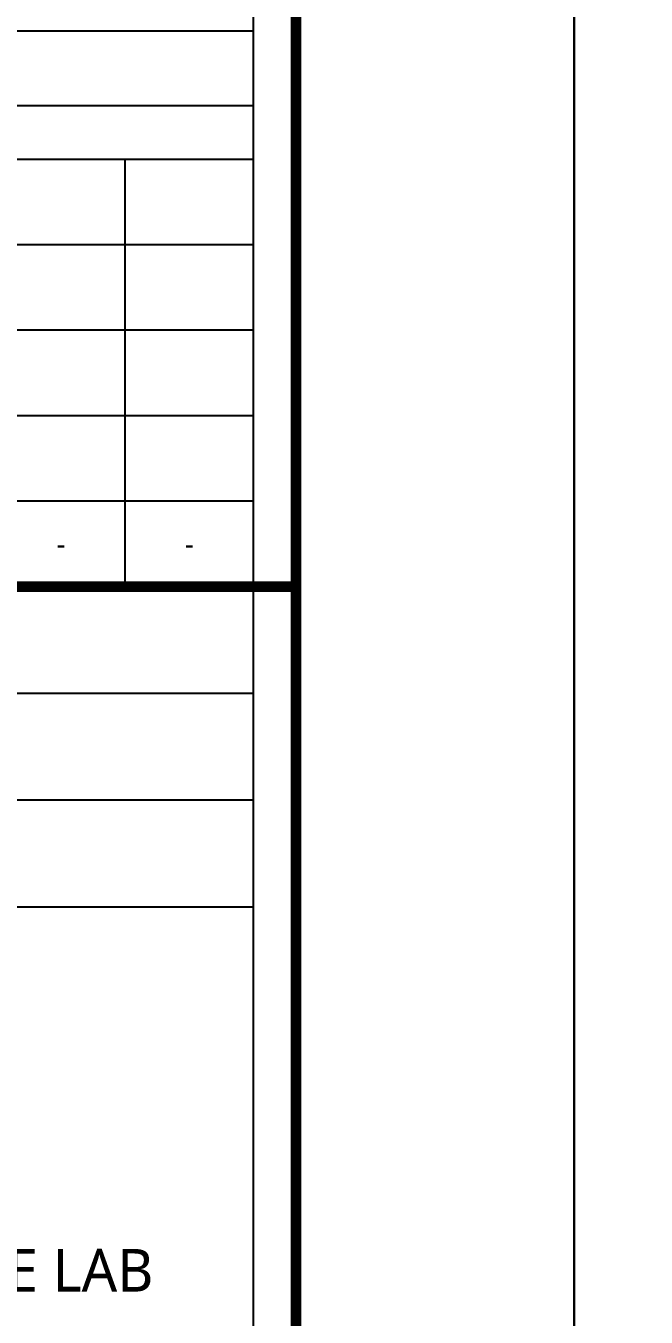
# Model space of a CAD drawing. Header units: millimetres. Extents: x 2135 to 254135, y 1035 to 90135.
# Drawn here: x 167570 to 170472, y 65666 to 71710 of the extents above; entities that cross this region are included whole.
import ezdxf
from ezdxf.enums import TextEntityAlignment as Align

# ---------------------------------------------------------------- set-up
doc = ezdxf.new("R2010")
doc.units = ezdxf.units.MM
for name, color, linetype in [('form_TED.A', 40, 'Continuous'), ('TEXT1_TED.A', 2, 'Continuous'), ('TEXT2_TED.A', 3, 'Continuous'), ('WA2(가벽)_TED.A', 7, 'Continuous')]:
    doc.layers.add(name, color=color, linetype=linetype)
doc.styles.add('맑은고딕', font='malgun.ttf')

# ---------------------------------------------------------------- blocks, each defined once
blk = doc.blocks.new('FORM_TED.A')
at = {"layer": 'form_TED.A', "color": 253, "ltscale": 30}
for p, q in [((405, 8.5), (405, 258.5)), ((405, 112.5), (362, 112.5)), ((405, 109), (362, 109))]:
    blk.add_line(p, q, dxfattribs=at)
at = {"layer": 'form_TED.A', "ltscale": 30}
for p, q in [((405, 106.5), (362, 106.5)), ((399, 86.5), (399, 106.5)), ((405, 102.5), (362, 102.5)), ((405, 98.5), (362, 98.5)), ((405, 94.5), (362, 94.5)), ((405, 90.5), (362, 90.5)), ((405, 81.5), (362, 81.5)), ((405, 76.5), (362, 76.5)), ((405, 71.5), (362, 71.5))]:
    blk.add_line(p, q, dxfattribs=at)
blk.add_lwpolyline([(420, 0), (0, 0), (0, 297), (420, 297)], close=True, dxfattribs=at)
at = {"layer": 'form_TED.A', "ltscale": 30, "const_width": 0.5}
blk.add_lwpolyline([(407, 8.5), (7, 8.5), (7, 288.5), (407, 288.5)], close=True, dxfattribs=at)
blk.add_lwpolyline([(407, 86.5), (360, 86.5)], dxfattribs=at)
at = {"layer": 'TEXT2_TED.A', "style": '맑은고딕'}
for p in [(396, 88.5), (402, 88.5)]:
    blk.add_text('-', height=1, dxfattribs=at).set_placement(p, align=Align.MIDDLE_CENTER)

msp = doc.modelspace()

# ---------------------------------------------------------------- block references
at = {"layer": 'WA2(가벽)_TED.A', "xscale": 100, "yscale": 100, "zscale": 100}
for p in [(128134.6, 60435.4), (170134.6, 60435.4)]:
    msp.add_blockref('FORM_TED.A', p, dxfattribs=at)

# ---------------------------------------------------------------- texts
at = {"layer": 'TEXT1_TED.A', "style": '맑은고딕'}
msp.add_text('URBAN ARCHITECTURE LAB', height=200, dxfattribs=at).set_placement((166484.6, 65885.4), align=Align.MIDDLE_CENTER)

doc.saveas('drawing.dxf')
